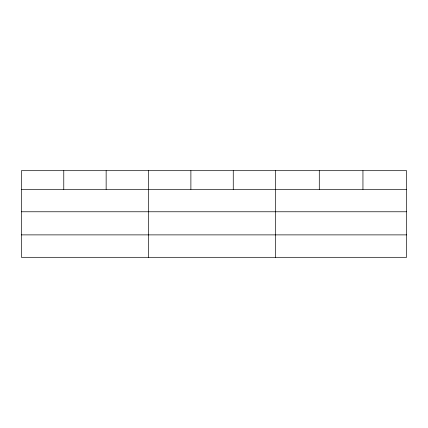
<?xml version="1.0" encoding="UTF-8"?>
<svg xmlns="http://www.w3.org/2000/svg" width="428" height="428" viewBox="0 0 428 428"><rect width="100%" height="100%" fill="white"/><g stroke="black" fill="none" stroke-linecap="round" stroke-linejoin="round"><path stroke-width="0.64" d="M406.6 211.769L406.6 170.686L21.4 170.686L21.4 257.314L406.6 257.314L406.6 211.769L21.4 211.769M21.4 189.337L406.6 189.337M21.4 234.881L406.6 234.881M362.944 170.686L362.944 189.337M319.288 170.686L319.288 189.337M275.632 170.686L275.632 257.314M233.26 170.686L233.26 189.337M190.888 170.686L190.888 189.337M148.516 170.686L148.516 257.314M106.144 170.686L106.144 189.337M63.772 170.686L63.772 189.337"/></g></svg>
